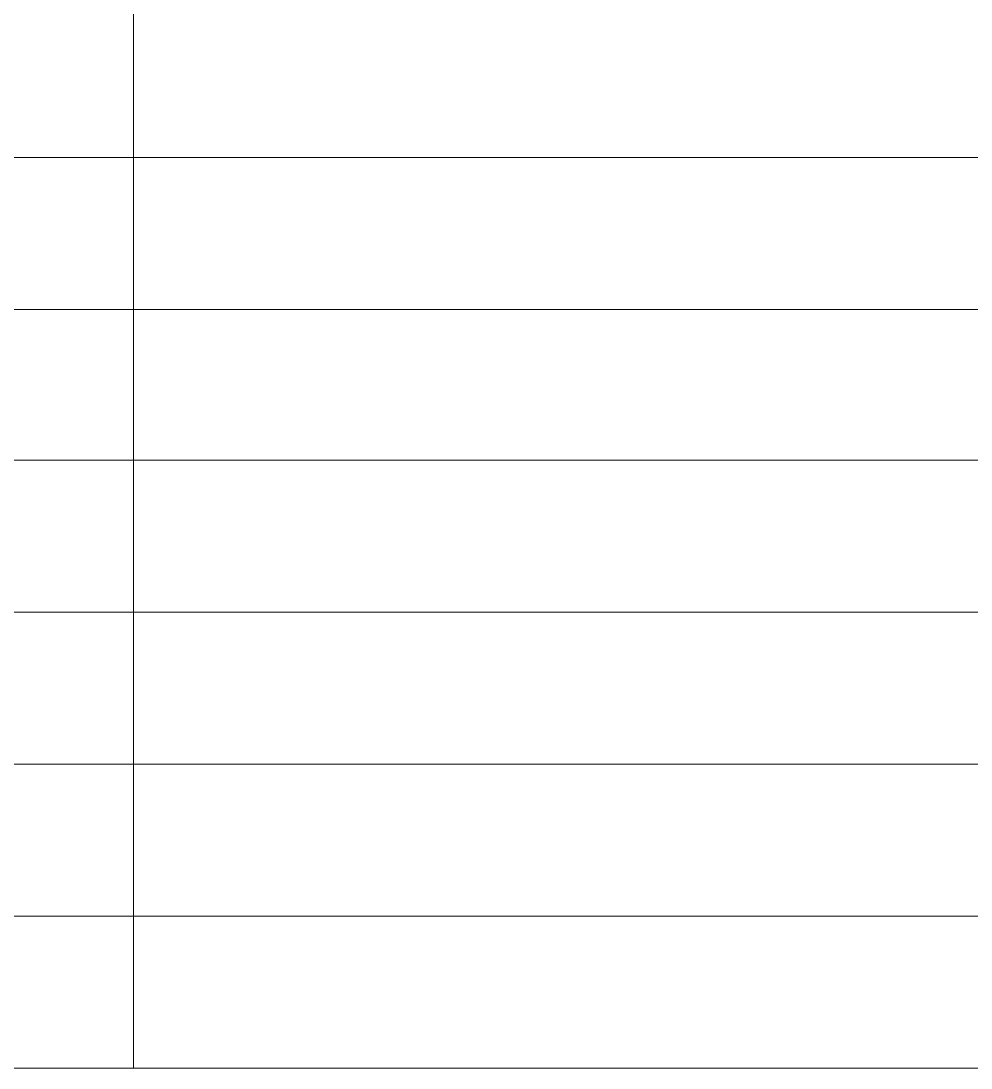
# Model space of a CAD drawing. Header units: millimetres. Extents: x 3 to 592, y 5 to 207.
# Drawn here: x 389.23 to 412.39, y 5.22 to 30.74 of the extents above; entities that cross this region are included whole.
import ezdxf

# ---------------------------------------------------------------- set-up
doc = ezdxf.new("R2010")
doc.units = ezdxf.units.MM

msp = doc.modelspace()

# ---------------------------------------------------------------- linework, layer by layer
at = {"color": 7, "lineweight": 0}
for points in [[(391.967848, 204.893333), (391.967848, 8.925278)], [(302.115348, 27.410833), (473.988681, 27.410833)], [(302.115348, 23.706667), (473.988681, 23.706667)], [(302.115348, 20.037778), (473.988681, 20.037778)], [(302.115348, 16.333611), (473.988681, 16.333611)], [(302.115348, 12.629444), (473.988681, 12.629444)], [(302.115348, 8.925278), (473.988681, 8.925278)], [(391.967848, 8.925278), (391.967848, 5.221111)], [(302.115348, 5.221111), (473.988681, 5.221111)]]:
    msp.add_lwpolyline(points, dxfattribs=at)
at = {"color": 9, "lineweight": 0, "true_color": 0xc0c0c0}
msp.add_lwpolyline([(301.974237, 5.221111), (588.994237, 5.221111)], dxfattribs=at)

doc.saveas('drawing.dxf')
